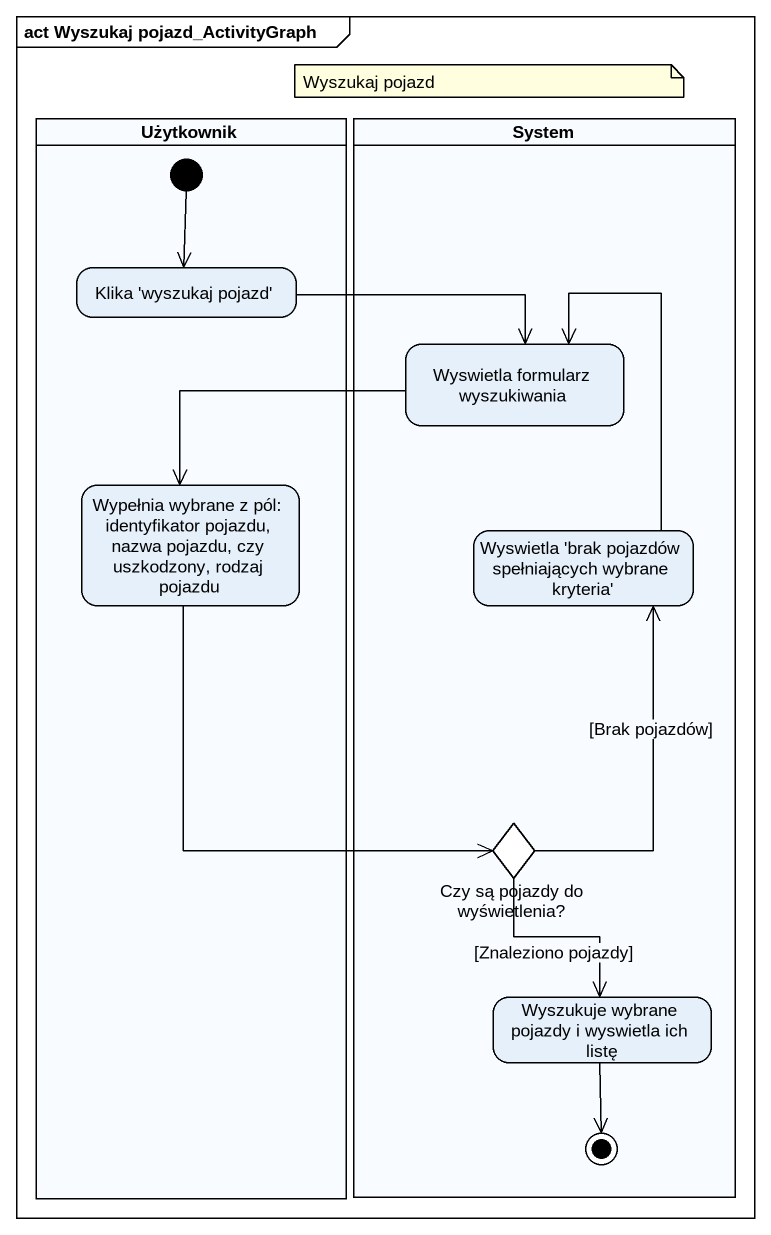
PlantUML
@startuml
mainframe act Wyszukaj pojazd_ActivityGraph
hide empty description
state Użytkownik <<partition>> {
  state "Klika 'wyszukaj pojazd'" as Klika_wyszukaj_pojazd
  state "Wypełnia wybrane z pól: identyfikator pojazdu, nazwa pojazdu, czy uszkodzony, rodzaj pojazdu" as Wypełnia_wybrane_z_pól
  [*] --> Klika_wyszukaj_pojazd
}
state System <<partition>> {
  state "Wyswietla formularz wyszukiwania" as Wyswietla_formularz
  state "Wyswietla 'brak pojazdów spełniających wybrane kryteria'" as Wyswietla_brak_pojazdów
  state "Czy są pojazdy do wyświetlenia?" as Czy_są_pojazdy_do <<choice>>
  state "Wyszukuje wybrane pojazdy i wyswietla ich listę" as Wyszukuje_wybrane_pojazdy_i
  Wyszukuje_wybrane_pojazdy_i --> [*]
}
Klika_wyszukaj_pojazd -right-> Wyswietla_formularz
Wyswietla_formularz -left-> Wypełnia_wybrane_z_pól
Wypełnia_wybrane_z_pól --> Czy_są_pojazdy_do
Wyswietla_brak_pojazdów -up-> Wyswietla_formularz
Czy_są_pojazdy_do -up-> Wyswietla_brak_pojazdów : [Brak pojazdów]
Czy_są_pojazdy_do --> Wyszukuje_wybrane_pojazdy_i : [Znaleziono pojazdy]
note as N1
  Wyszukaj pojazd
end note
@enduml
